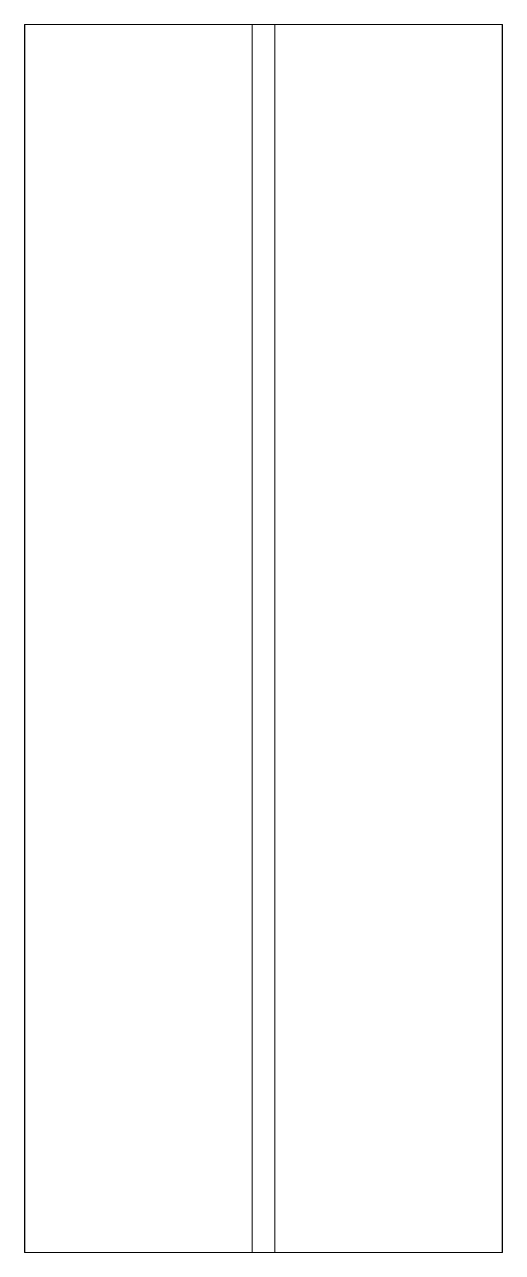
# Paper-space layout 'Notes Area' of a CAD drawing. Header units: millimetres. Extents: x -52 to 52, y 0 to 270.
import ezdxf

# ---------------------------------------------------------------- set-up
doc = ezdxf.new("R2010")
doc.units = ezdxf.units.MM

psp = doc.layouts.new('Notes Area')

# ---------------------------------------------------------------- linework, layer by layer
at = {"color": 7, "linetype": 'Continuous', "lineweight": 15}
for p, q in [((-52.5, 270), (-52.5, 0)), ((-52.5, 270), (52.5, 270)), ((-52.44, 0), (-52.44, 270)), ((-2.5, 0), (-2.5, 270)), ((2.5, 0), (2.5, 270)), ((52.44, 0), (52.44, 270)), ((52.5, 0), (52.5, 270)), ((-52.5, 0), (52.5, 0))]:
    psp.add_line(p, q, dxfattribs=at)

doc.saveas('drawing.dxf')
